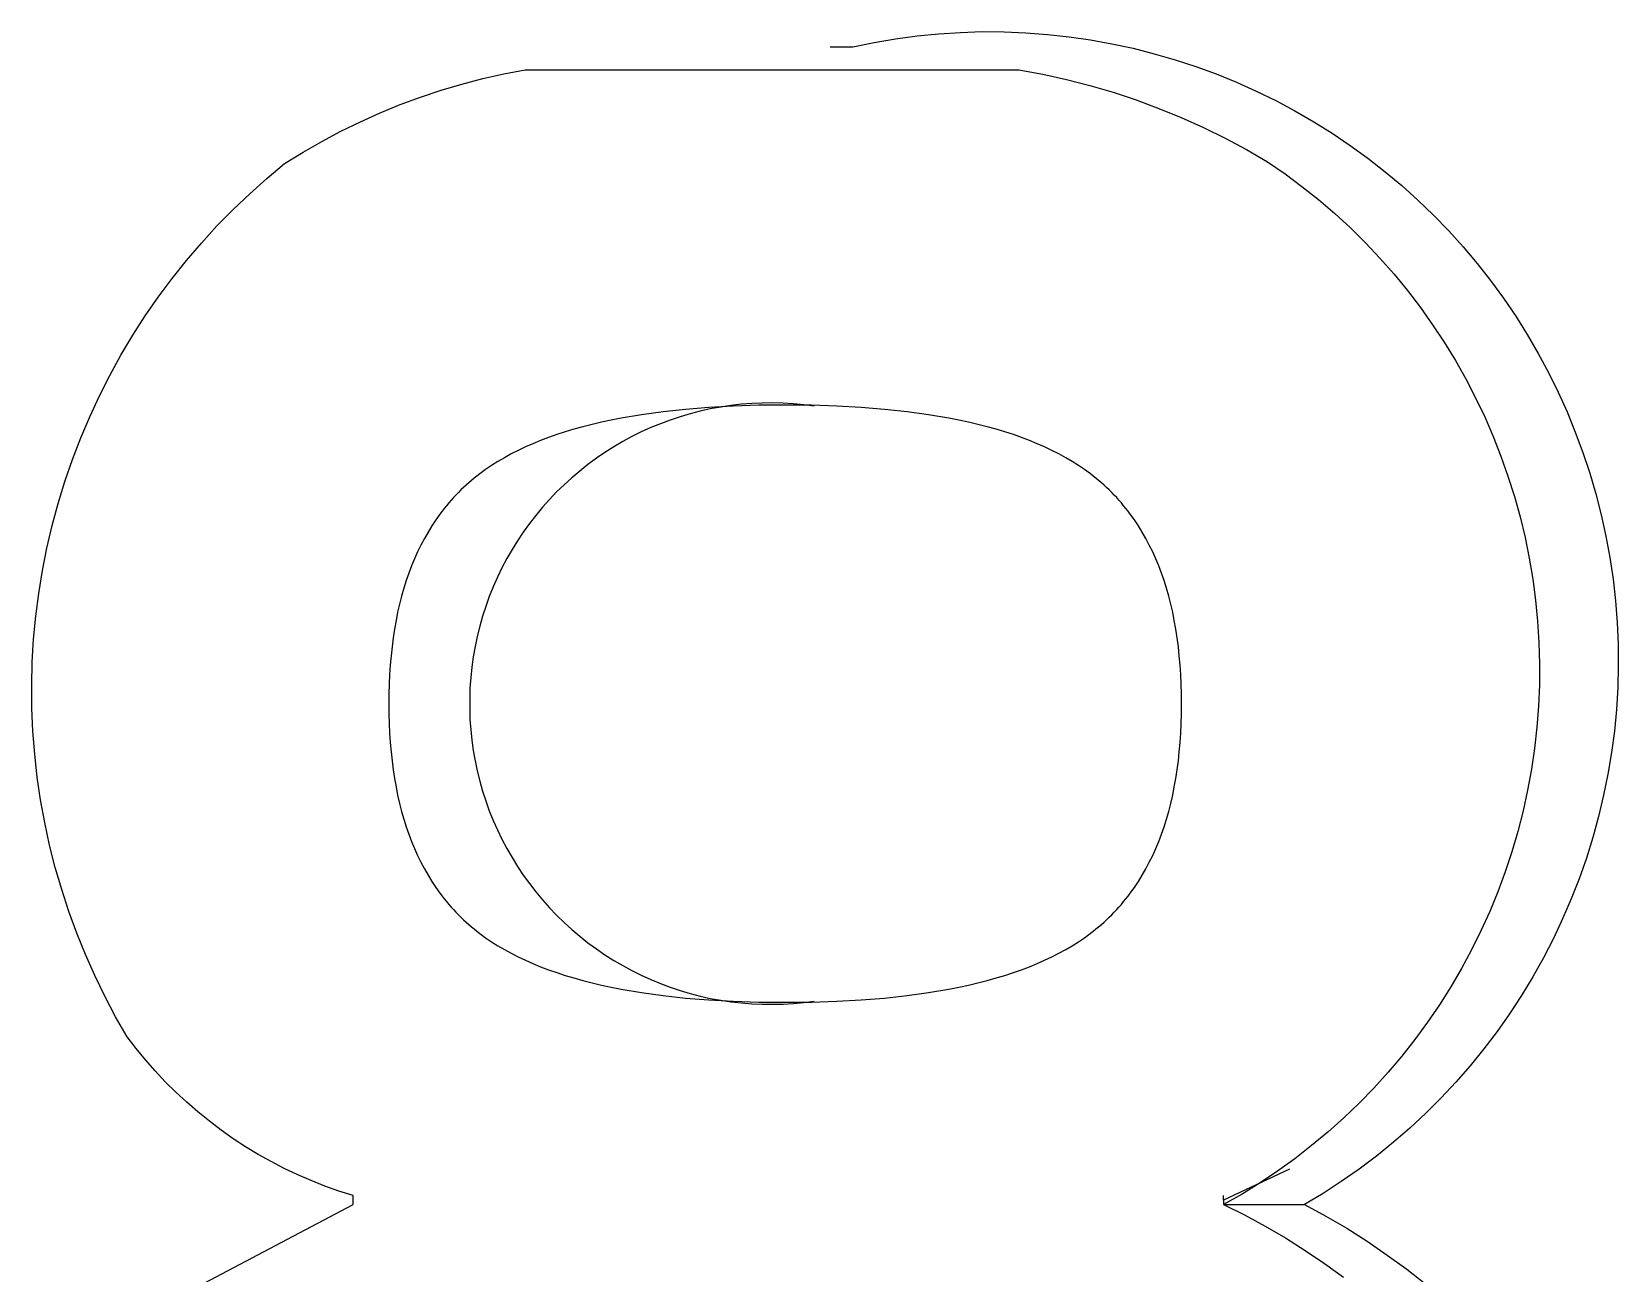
# Model space of a CAD drawing. Header units: millimetres. Extents: x -1893 to 2799, y -925 to 2353.
# Drawn here: x -1082.37 to -1081.189, y 1917.976 to 1918.9 of the extents above; entities that cross this region are included whole.
import ezdxf

# ---------------------------------------------------------------- set-up
doc = ezdxf.new("R2010")
doc.units = ezdxf.units.MM
doc.header["$MEASUREMENT"] = 0
doc.layers.add('Utwórz2D linie widoczne', color=7, linetype='Continuous', true_color=0x000000)

msp = doc.modelspace()

# ---------------------------------------------------------------- linework, layer by layer
at = {"layer": 'Utwórz2D linie widoczne'}
for p, q in [((-1081.711, 1918.8974), (-1081.6949, 1918.899)), ((-1081.6949, 1918.899), (-1081.6788, 1918.9)), ((-1081.6788, 1918.9), (-1081.6626, 1918.9005)), ((-1081.6626, 1918.9005), (-1081.6464, 1918.9004)), ((-1081.6464, 1918.9004), (-1081.6303, 1918.8997)), ((-1081.6303, 1918.8997), (-1081.6141, 1918.8985)), ((-1081.6141, 1918.8985), (-1081.598, 1918.8967)), ((-1081.7758, 1918.8893), (-1081.7589, 1918.8893)), ((-1081.7589, 1918.8893), (-1081.743, 1918.8925)), ((-1081.743, 1918.8925), (-1081.7271, 1918.8952)), ((-1081.7271, 1918.8952), (-1081.711, 1918.8974)), ((-1081.598, 1918.8967), (-1081.582, 1918.8944)), ((-1081.582, 1918.8944), (-1081.5661, 1918.8915)), ((-1081.5661, 1918.8915), (-1081.5503, 1918.8881)), ((-1081.5503, 1918.8881), (-1081.5346, 1918.8841)), ((-1081.5346, 1918.8841), (-1081.519, 1918.8796)), ((-1081.519, 1918.8796), (-1081.5037, 1918.8746)), ((-1081.5037, 1918.8746), (-1081.4885, 1918.869)), ((-1082.05, 1918.8615), (-1082.0344, 1918.8656)), ((-1082.0344, 1918.8656), (-1082.0187, 1918.8692)), ((-1082.0187, 1918.8692), (-1082.0029, 1918.8722)), ((-1082.0029, 1918.8722), (-1081.6353, 1918.8722)), ((-1081.6353, 1918.8722), (-1081.6176, 1918.8689)), ((-1081.6176, 1918.8689), (-1081.6, 1918.865)), ((-1081.6, 1918.865), (-1081.5825, 1918.8605)), ((-1081.4885, 1918.869), (-1081.4735, 1918.8629)), ((-1081.4735, 1918.8629), (-1081.4587, 1918.8563)), ((-1082.0958, 1918.8462), (-1082.0807, 1918.8518)), ((-1082.0807, 1918.8518), (-1082.0654, 1918.8569)), ((-1082.0654, 1918.8569), (-1082.05, 1918.8615)), ((-1081.5825, 1918.8605), (-1081.5652, 1918.8554)), ((-1081.5652, 1918.8554), (-1081.5481, 1918.8497)), ((-1081.4587, 1918.8563), (-1081.4442, 1918.8492)), ((-1082.1254, 1918.8335), (-1082.1107, 1918.8401)), ((-1082.1107, 1918.8401), (-1082.0958, 1918.8462)), ((-1081.5481, 1918.8497), (-1081.5312, 1918.8434)), ((-1081.5312, 1918.8434), (-1081.5145, 1918.8366)), ((-1081.4442, 1918.8492), (-1081.4299, 1918.8416)), ((-1081.4299, 1918.8416), (-1081.4159, 1918.8334)), ((-1082.1399, 1918.8264), (-1082.1254, 1918.8335)), ((-1081.5145, 1918.8366), (-1081.498, 1918.8292)), ((-1081.498, 1918.8292), (-1081.4818, 1918.8212)), ((-1081.4159, 1918.8334), (-1081.4022, 1918.8249)), ((-1082.1681, 1918.8108), (-1082.1541, 1918.8188)), ((-1082.1541, 1918.8188), (-1082.1399, 1918.8264)), ((-1081.4818, 1918.8212), (-1081.4659, 1918.8128)), ((-1081.4022, 1918.8249), (-1081.3888, 1918.8158)), ((-1081.3888, 1918.8158), (-1081.3757, 1918.8063)), ((-1082.1818, 1918.8023), (-1082.1681, 1918.8108)), ((-1081.4659, 1918.8128), (-1081.4503, 1918.8037)), ((-1081.4503, 1918.8037), (-1081.4373, 1918.7948)), ((-1081.3757, 1918.8063), (-1081.3629, 1918.7963)), ((-1082.2078, 1918.7799), (-1082.195, 1918.7913)), ((-1082.195, 1918.7913), (-1082.1818, 1918.8023)), ((-1081.4373, 1918.7948), (-1081.4247, 1918.7853)), ((-1081.3629, 1918.7963), (-1081.3505, 1918.7859)), ((-1082.2202, 1918.7681), (-1082.2078, 1918.7799)), ((-1081.4247, 1918.7853), (-1081.4123, 1918.7755)), ((-1081.3505, 1918.7859), (-1081.3385, 1918.7751)), ((-1082.2322, 1918.7559), (-1082.2202, 1918.7681)), ((-1081.4123, 1918.7755), (-1081.4003, 1918.7652)), ((-1081.3385, 1918.7751), (-1081.3268, 1918.7639)), ((-1082.2438, 1918.7432), (-1082.2322, 1918.7559)), ((-1081.4003, 1918.7652), (-1081.3887, 1918.7545)), ((-1081.3268, 1918.7639), (-1081.3155, 1918.7523)), ((-1081.3887, 1918.7545), (-1081.3775, 1918.7434)), ((-1081.3155, 1918.7523), (-1081.3047, 1918.7403)), ((-1082.2549, 1918.7302), (-1082.2438, 1918.7432)), ((-1081.3775, 1918.7434), (-1081.3667, 1918.7319)), ((-1081.3047, 1918.7403), (-1081.2943, 1918.7279)), ((-1082.2656, 1918.7168), (-1082.2549, 1918.7302)), ((-1081.3667, 1918.7319), (-1081.3562, 1918.7201)), ((-1081.2943, 1918.7279), (-1081.2843, 1918.7152)), ((-1082.2759, 1918.703), (-1082.2656, 1918.7168)), ((-1081.3562, 1918.7201), (-1081.3462, 1918.7079)), ((-1081.2843, 1918.7152), (-1081.2747, 1918.7021)), ((-1082.2856, 1918.6889), (-1082.2759, 1918.703)), ((-1081.3462, 1918.7079), (-1081.3366, 1918.6953)), ((-1081.2747, 1918.7021), (-1081.2656, 1918.6887)), ((-1082.2949, 1918.6745), (-1082.2856, 1918.6889)), ((-1081.3366, 1918.6953), (-1081.3275, 1918.6824)), ((-1081.2656, 1918.6887), (-1081.257, 1918.675)), ((-1082.3037, 1918.6597), (-1082.2949, 1918.6745)), ((-1081.3275, 1918.6824), (-1081.3188, 1918.6693)), ((-1081.257, 1918.675), (-1081.2489, 1918.661)), ((-1081.3188, 1918.6693), (-1081.3105, 1918.6558)), ((-1082.3119, 1918.6447), (-1082.3037, 1918.6597)), ((-1081.3105, 1918.6558), (-1081.3028, 1918.642)), ((-1081.2489, 1918.661), (-1081.2412, 1918.6468)), ((-1082.3197, 1918.6294), (-1082.3119, 1918.6447)), ((-1081.3028, 1918.642), (-1081.2955, 1918.628)), ((-1081.2412, 1918.6468), (-1081.234, 1918.6323)), ((-1082.3269, 1918.6139), (-1082.3197, 1918.6294)), ((-1081.2955, 1918.628), (-1081.2887, 1918.6138)), ((-1081.234, 1918.6323), (-1081.2274, 1918.6175)), ((-1081.9162, 1918.6154), (-1081.9314, 1918.6128)), ((-1081.9002, 1918.6176), (-1081.9162, 1918.6154)), ((-1081.8834, 1918.6194), (-1081.9002, 1918.6176)), ((-1081.8801, 1918.6161), (-1081.8875, 1918.6139)), ((-1081.866, 1918.6208), (-1081.8834, 1918.6194)), ((-1081.8725, 1918.618), (-1081.8801, 1918.6161)), ((-1081.865, 1918.6197), (-1081.8725, 1918.618)), ((-1081.8479, 1918.6218), (-1081.866, 1918.6208)), ((-1081.8573, 1918.6211), (-1081.865, 1918.6197)), ((-1081.8497, 1918.6223), (-1081.8573, 1918.6211)), ((-1081.8419, 1918.6232), (-1081.8497, 1918.6223)), ((-1081.829, 1918.6224), (-1081.8479, 1918.6218)), ((-1081.8342, 1918.6238), (-1081.8419, 1918.6232)), ((-1081.8264, 1918.6241), (-1081.8342, 1918.6238)), ((-1081.8094, 1918.6226), (-1081.829, 1918.6224)), ((-1081.8187, 1918.6242), (-1081.8264, 1918.6241)), ((-1081.8109, 1918.624), (-1081.8187, 1918.6242)), ((-1081.8032, 1918.6236), (-1081.8109, 1918.624)), ((-1081.7898, 1918.6224), (-1081.8094, 1918.6226)), ((-1081.7954, 1918.6228), (-1081.8032, 1918.6236)), ((-1081.7877, 1918.6218), (-1081.7954, 1918.6228)), ((-1081.7709, 1918.6218), (-1081.7898, 1918.6224)), ((-1081.7528, 1918.6208), (-1081.7709, 1918.6218)), ((-1081.7354, 1918.6194), (-1081.7528, 1918.6208)), ((-1081.7186, 1918.6176), (-1081.7354, 1918.6194)), ((-1081.7026, 1918.6154), (-1081.7186, 1918.6176)), ((-1081.6874, 1918.6128), (-1081.7026, 1918.6154)), ((-1081.2274, 1918.6175), (-1081.2213, 1918.6025)), ((-1082.3336, 1918.5981), (-1082.3269, 1918.6139)), ((-1081.973, 1918.6026), (-1081.9793, 1918.6006)), ((-1081.9665, 1918.6046), (-1081.973, 1918.6026)), ((-1081.9598, 1918.6064), (-1081.9665, 1918.6046)), ((-1081.953, 1918.6082), (-1081.9598, 1918.6064)), ((-1081.946, 1918.6098), (-1081.953, 1918.6082)), ((-1081.9388, 1918.6114), (-1081.946, 1918.6098)), ((-1081.9314, 1918.6128), (-1081.9388, 1918.6114)), ((-1081.9164, 1918.6026), (-1081.9233, 1918.5991)), ((-1081.9093, 1918.6058), (-1081.9164, 1918.6026)), ((-1081.9021, 1918.6087), (-1081.9093, 1918.6058)), ((-1081.8949, 1918.6114), (-1081.9021, 1918.6087)), ((-1081.8875, 1918.6139), (-1081.8949, 1918.6114)), ((-1081.68, 1918.6114), (-1081.6874, 1918.6128)), ((-1081.6728, 1918.6098), (-1081.68, 1918.6114)), ((-1081.6658, 1918.6082), (-1081.6728, 1918.6098)), ((-1081.659, 1918.6064), (-1081.6658, 1918.6082)), ((-1081.6523, 1918.6046), (-1081.659, 1918.6064)), ((-1081.6458, 1918.6026), (-1081.6523, 1918.6046)), ((-1081.6395, 1918.6006), (-1081.6458, 1918.6026)), ((-1081.2887, 1918.6138), (-1081.2824, 1918.5993)), ((-1081.2213, 1918.6025), (-1081.2156, 1918.5873)), ((-1082.3397, 1918.5821), (-1082.3336, 1918.5981)), ((-1082.0026, 1918.5914), (-1082.008, 1918.5888)), ((-1081.9971, 1918.5938), (-1082.0026, 1918.5914)), ((-1081.9913, 1918.5962), (-1081.9971, 1918.5938)), ((-1081.9854, 1918.5984), (-1081.9913, 1918.5962)), ((-1081.9793, 1918.6006), (-1081.9854, 1918.5984)), ((-1081.9369, 1918.5915), (-1081.9434, 1918.5873)), ((-1081.9302, 1918.5954), (-1081.9369, 1918.5915)), ((-1081.9233, 1918.5991), (-1081.9302, 1918.5954)), ((-1081.6334, 1918.5984), (-1081.6395, 1918.6006)), ((-1081.6275, 1918.5962), (-1081.6334, 1918.5984)), ((-1081.6217, 1918.5938), (-1081.6275, 1918.5962)), ((-1081.6162, 1918.5914), (-1081.6217, 1918.5938)), ((-1081.6108, 1918.5888), (-1081.6162, 1918.5914)), ((-1081.2824, 1918.5993), (-1081.2766, 1918.5846)), ((-1082.3453, 1918.5658), (-1082.3397, 1918.5821)), ((-1082.0231, 1918.5806), (-1082.0278, 1918.5776)), ((-1082.0183, 1918.5834), (-1082.0231, 1918.5806)), ((-1082.0132, 1918.5862), (-1082.0183, 1918.5834)), ((-1082.008, 1918.5888), (-1082.0132, 1918.5862)), ((-1081.9498, 1918.583), (-1081.9561, 1918.5784)), ((-1081.9434, 1918.5873), (-1081.9498, 1918.583)), ((-1081.6056, 1918.5862), (-1081.6108, 1918.5888)), ((-1081.6005, 1918.5834), (-1081.6056, 1918.5862)), ((-1081.5957, 1918.5806), (-1081.6005, 1918.5834)), ((-1081.591, 1918.5776), (-1081.5957, 1918.5806)), ((-1081.2766, 1918.5846), (-1081.2714, 1918.5697)), ((-1081.2156, 1918.5873), (-1081.2105, 1918.572)), ((-1082.0408, 1918.5682), (-1082.0428, 1918.5665)), ((-1082.0387, 1918.5698), (-1082.0408, 1918.5682)), ((-1082.0366, 1918.5714), (-1082.0387, 1918.5698)), ((-1082.0323, 1918.5746), (-1082.0366, 1918.5714)), ((-1082.0278, 1918.5776), (-1082.0323, 1918.5746)), ((-1081.9681, 1918.5685), (-1081.9738, 1918.5633)), ((-1081.9622, 1918.5735), (-1081.9681, 1918.5685)), ((-1081.9561, 1918.5784), (-1081.9622, 1918.5735)), ((-1081.5865, 1918.5746), (-1081.591, 1918.5776)), ((-1081.5822, 1918.5714), (-1081.5865, 1918.5746)), ((-1081.5801, 1918.5698), (-1081.5822, 1918.5714)), ((-1081.578, 1918.5682), (-1081.5801, 1918.5698)), ((-1081.576, 1918.5665), (-1081.578, 1918.5682)), ((-1081.2714, 1918.5697), (-1081.2666, 1918.5546)), ((-1081.2105, 1918.572), (-1081.206, 1918.5565)), ((-1082.3503, 1918.5494), (-1082.3453, 1918.5658)), ((-1082.0543, 1918.5556), (-1082.0561, 1918.5537)), ((-1082.0525, 1918.5575), (-1082.0543, 1918.5556)), ((-1082.0506, 1918.5594), (-1082.0525, 1918.5575)), ((-1082.0487, 1918.5612), (-1082.0506, 1918.5594)), ((-1082.0468, 1918.563), (-1082.0487, 1918.5612)), ((-1082.0448, 1918.5648), (-1082.0468, 1918.563)), ((-1082.0428, 1918.5665), (-1082.0448, 1918.5648)), ((-1081.9794, 1918.5579), (-1081.9848, 1918.5523)), ((-1081.9738, 1918.5633), (-1081.9794, 1918.5579)), ((-1081.574, 1918.5648), (-1081.576, 1918.5665)), ((-1081.572, 1918.563), (-1081.574, 1918.5648)), ((-1081.5701, 1918.5612), (-1081.572, 1918.563)), ((-1081.5682, 1918.5594), (-1081.5701, 1918.5612)), ((-1081.5663, 1918.5575), (-1081.5682, 1918.5594)), ((-1081.5645, 1918.5556), (-1081.5663, 1918.5575)), ((-1081.5626, 1918.5537), (-1081.5645, 1918.5556)), ((-1081.206, 1918.5565), (-1081.202, 1918.5408)), ((-1082.3548, 1918.5329), (-1082.3503, 1918.5494)), ((-1082.0646, 1918.5436), (-1082.0662, 1918.5415)), ((-1082.063, 1918.5457), (-1082.0646, 1918.5436)), ((-1082.0613, 1918.5477), (-1082.063, 1918.5457)), ((-1082.0596, 1918.5498), (-1082.0613, 1918.5477)), ((-1082.0579, 1918.5518), (-1082.0596, 1918.5498)), ((-1082.0561, 1918.5537), (-1082.0579, 1918.5518)), ((-1081.9899, 1918.5465), (-1081.9949, 1918.5405)), ((-1081.9848, 1918.5523), (-1081.9899, 1918.5465)), ((-1081.5609, 1918.5518), (-1081.5626, 1918.5537)), ((-1081.5591, 1918.5498), (-1081.5609, 1918.5518)), ((-1081.5574, 1918.5477), (-1081.5591, 1918.5498)), ((-1081.5558, 1918.5457), (-1081.5574, 1918.5477)), ((-1081.5541, 1918.5436), (-1081.5558, 1918.5457)), ((-1081.5525, 1918.5415), (-1081.5541, 1918.5436)), ((-1081.2666, 1918.5546), (-1081.2624, 1918.5394)), ((-1082.3587, 1918.5162), (-1082.3548, 1918.5329)), ((-1082.0723, 1918.5326), (-1082.0751, 1918.528)), ((-1082.0693, 1918.5371), (-1082.0723, 1918.5326)), ((-1082.0662, 1918.5415), (-1082.0693, 1918.5371)), ((-1081.9996, 1918.5344), (-1082.0042, 1918.5281)), ((-1081.9949, 1918.5405), (-1081.9996, 1918.5344)), ((-1081.5494, 1918.5371), (-1081.5525, 1918.5415)), ((-1081.5464, 1918.5326), (-1081.5494, 1918.5371)), ((-1081.5436, 1918.528), (-1081.5464, 1918.5326)), ((-1081.2624, 1918.5394), (-1081.2587, 1918.5241)), ((-1081.202, 1918.5408), (-1081.1985, 1918.525)), ((-1082.0778, 1918.5233), (-1082.0804, 1918.5184)), ((-1082.0751, 1918.528), (-1082.0778, 1918.5233)), ((-1082.0085, 1918.5216), (-1082.0126, 1918.515)), ((-1082.0042, 1918.5281), (-1082.0085, 1918.5216)), ((-1081.5408, 1918.5233), (-1081.5436, 1918.528)), ((-1081.5383, 1918.5184), (-1081.5408, 1918.5233)), ((-1081.2587, 1918.5241), (-1081.2556, 1918.5086)), ((-1081.1985, 1918.525), (-1081.1956, 1918.5091)), ((-1082.362, 1918.4994), (-1082.3587, 1918.5162)), ((-1082.0852, 1918.5082), (-1082.0874, 1918.5029)), ((-1082.0829, 1918.5134), (-1082.0852, 1918.5082)), ((-1082.0804, 1918.5184), (-1082.0829, 1918.5134)), ((-1082.0164, 1918.5083), (-1082.0201, 1918.5014)), ((-1082.0126, 1918.515), (-1082.0164, 1918.5083)), ((-1081.5358, 1918.5134), (-1081.5383, 1918.5184)), ((-1081.5335, 1918.5082), (-1081.5358, 1918.5134)), ((-1081.5313, 1918.5029), (-1081.5335, 1918.5082)), ((-1081.2556, 1918.5086), (-1081.2529, 1918.493)), ((-1081.1956, 1918.5091), (-1081.1932, 1918.493)), ((-1082.3648, 1918.4824), (-1082.362, 1918.4994)), ((-1082.0894, 1918.4975), (-1082.0913, 1918.492)), ((-1082.0874, 1918.5029), (-1082.0894, 1918.4975)), ((-1082.0201, 1918.5014), (-1082.0235, 1918.4944)), ((-1081.5292, 1918.4975), (-1081.5313, 1918.5029)), ((-1081.5273, 1918.492), (-1081.5292, 1918.4975)), ((-1082.0931, 1918.4863), (-1082.0948, 1918.4804)), ((-1082.0913, 1918.492), (-1082.0931, 1918.4863)), ((-1082.0266, 1918.4873), (-1082.0295, 1918.4801)), ((-1082.0235, 1918.4944), (-1082.0266, 1918.4873)), ((-1081.5255, 1918.4863), (-1081.5273, 1918.492)), ((-1081.5239, 1918.4804), (-1081.5255, 1918.4863)), ((-1081.2529, 1918.493), (-1081.2509, 1918.4774)), ((-1081.1932, 1918.493), (-1081.1914, 1918.477)), ((-1082.367, 1918.4654), (-1082.3648, 1918.4824)), ((-1082.0963, 1918.4745), (-1082.0977, 1918.4684)), ((-1082.0948, 1918.4804), (-1082.0963, 1918.4745)), ((-1082.0321, 1918.4728), (-1082.0345, 1918.4654)), ((-1082.0295, 1918.4801), (-1082.0321, 1918.4728)), ((-1081.5223, 1918.4745), (-1081.5239, 1918.4804)), ((-1081.5209, 1918.4684), (-1081.5223, 1918.4745)), ((-1081.2509, 1918.4774), (-1081.2493, 1918.4617)), ((-1081.1914, 1918.477), (-1081.1901, 1918.4608)), ((-1082.3686, 1918.4484), (-1082.367, 1918.4654)), ((-1082.0989, 1918.4622), (-1082.1, 1918.4558)), ((-1082.0977, 1918.4684), (-1082.0989, 1918.4622)), ((-1082.0345, 1918.4654), (-1082.0366, 1918.458)), ((-1081.5197, 1918.4622), (-1081.5209, 1918.4684)), ((-1081.5186, 1918.4558), (-1081.5197, 1918.4622)), ((-1081.2493, 1918.4617), (-1081.2484, 1918.4459)), ((-1081.1901, 1918.4608), (-1081.1894, 1918.4447)), ((-1082.101, 1918.4493), (-1082.1019, 1918.4427)), ((-1082.1, 1918.4558), (-1082.101, 1918.4493)), ((-1082.0385, 1918.4504), (-1082.0401, 1918.4428)), ((-1082.0366, 1918.458), (-1082.0385, 1918.4504)), ((-1081.5176, 1918.4493), (-1081.5186, 1918.4558)), ((-1081.5167, 1918.4427), (-1081.5176, 1918.4493)), ((-1082.3696, 1918.4312), (-1082.3686, 1918.4484)), ((-1082.1019, 1918.4427), (-1082.1026, 1918.436)), ((-1082.0401, 1918.4428), (-1082.0414, 1918.4352)), ((-1081.516, 1918.436), (-1081.5167, 1918.4427)), ((-1081.2484, 1918.4459), (-1081.2479, 1918.4301)), ((-1081.1894, 1918.4447), (-1081.1893, 1918.4285)), ((-1082.37, 1918.4141), (-1082.3696, 1918.4312)), ((-1082.1032, 1918.4291), (-1082.1037, 1918.4221)), ((-1082.1026, 1918.436), (-1082.1032, 1918.4291)), ((-1082.0425, 1918.4275), (-1082.0433, 1918.4198)), ((-1082.0414, 1918.4352), (-1082.0425, 1918.4275)), ((-1081.5154, 1918.4291), (-1081.516, 1918.436)), ((-1081.5149, 1918.4221), (-1081.5154, 1918.4291)), ((-1081.2479, 1918.4301), (-1081.248, 1918.4143)), ((-1081.1893, 1918.4285), (-1081.1897, 1918.4123)), ((-1082.3699, 1918.3969), (-1082.37, 1918.4141)), ((-1082.104, 1918.4149), (-1082.1042, 1918.4076)), ((-1082.1037, 1918.4221), (-1082.104, 1918.4149)), ((-1082.0433, 1918.4198), (-1082.0439, 1918.412)), ((-1081.5146, 1918.4149), (-1081.5149, 1918.4221)), ((-1081.5144, 1918.4076), (-1081.5146, 1918.4149)), ((-1081.248, 1918.4143), (-1081.2487, 1918.3985)), ((-1082.1042, 1918.4076), (-1082.1043, 1918.4002)), ((-1082.0439, 1918.412), (-1082.0441, 1918.4043)), ((-1082.0441, 1918.4043), (-1082.0441, 1918.3965)), ((-1081.5143, 1918.4002), (-1081.5144, 1918.4076)), ((-1081.1897, 1918.4123), (-1081.1907, 1918.3961)), ((-1082.3691, 1918.3798), (-1082.3699, 1918.3969)), ((-1082.1043, 1918.4002), (-1082.1042, 1918.3928)), ((-1082.1042, 1918.3928), (-1082.104, 1918.3856)), ((-1082.0441, 1918.3965), (-1082.0439, 1918.3887)), ((-1081.5146, 1918.3856), (-1081.5144, 1918.3928)), ((-1081.5144, 1918.3928), (-1081.5143, 1918.4002)), ((-1081.2487, 1918.3985), (-1081.2499, 1918.3828)), ((-1081.1907, 1918.3961), (-1081.1922, 1918.38)), ((-1082.3678, 1918.3627), (-1082.3691, 1918.3798)), ((-1082.104, 1918.3856), (-1082.1037, 1918.3784)), ((-1082.1037, 1918.3784), (-1082.1032, 1918.3714)), ((-1082.0439, 1918.3887), (-1082.0433, 1918.381)), ((-1082.0433, 1918.381), (-1082.0425, 1918.3733)), ((-1081.5154, 1918.3714), (-1081.5149, 1918.3784)), ((-1081.5149, 1918.3784), (-1081.5146, 1918.3856)), ((-1081.2499, 1918.3828), (-1081.2517, 1918.3671)), ((-1081.1922, 1918.38), (-1081.1943, 1918.364)), ((-1082.1032, 1918.3714), (-1082.1026, 1918.3646)), ((-1082.0425, 1918.3733), (-1082.0414, 1918.3656)), ((-1081.516, 1918.3646), (-1081.5154, 1918.3714)), ((-1081.2517, 1918.3671), (-1081.254, 1918.3515)), ((-1082.3659, 1918.3457), (-1082.3678, 1918.3627)), ((-1082.1026, 1918.3646), (-1082.1019, 1918.3578)), ((-1082.1019, 1918.3578), (-1082.101, 1918.3512)), ((-1082.0414, 1918.3656), (-1082.0401, 1918.3579)), ((-1082.0401, 1918.3579), (-1082.0385, 1918.3503)), ((-1081.5176, 1918.3512), (-1081.5167, 1918.3578)), ((-1081.5167, 1918.3578), (-1081.516, 1918.3646)), ((-1081.1943, 1918.364), (-1081.197, 1918.348)), ((-1082.3634, 1918.3287), (-1082.3659, 1918.3457)), ((-1082.101, 1918.3512), (-1082.1, 1918.3447)), ((-1082.1, 1918.3447), (-1082.0989, 1918.3384)), ((-1082.0385, 1918.3503), (-1082.0366, 1918.3428)), ((-1082.0366, 1918.3428), (-1082.0345, 1918.3353)), ((-1081.5197, 1918.3384), (-1081.5186, 1918.3447)), ((-1081.5186, 1918.3447), (-1081.5176, 1918.3512)), ((-1081.254, 1918.3515), (-1081.2568, 1918.336)), ((-1081.197, 1918.348), (-1081.2002, 1918.3322)), ((-1082.0989, 1918.3384), (-1082.0977, 1918.3322)), ((-1082.0977, 1918.3322), (-1082.0963, 1918.3261)), ((-1082.0345, 1918.3353), (-1082.0321, 1918.328)), ((-1081.5223, 1918.3261), (-1081.5209, 1918.3322)), ((-1081.5209, 1918.3322), (-1081.5197, 1918.3384)), ((-1081.2568, 1918.336), (-1081.2602, 1918.3205)), ((-1081.2002, 1918.3322), (-1081.2039, 1918.3164)), ((-1082.3603, 1918.3118), (-1082.3634, 1918.3287)), ((-1082.0963, 1918.3261), (-1082.0948, 1918.3202)), ((-1082.0948, 1918.3202), (-1082.0931, 1918.3144)), ((-1082.0321, 1918.328), (-1082.0295, 1918.3207)), ((-1082.0295, 1918.3207), (-1082.0266, 1918.3135)), ((-1081.5255, 1918.3144), (-1081.5239, 1918.3202)), ((-1081.5239, 1918.3202), (-1081.5223, 1918.3261)), ((-1081.2602, 1918.3205), (-1081.2641, 1918.3052)), ((-1082.3567, 1918.2951), (-1082.3603, 1918.3118)), ((-1082.0931, 1918.3144), (-1082.0913, 1918.3087)), ((-1082.0913, 1918.3087), (-1082.0894, 1918.3032)), ((-1082.0266, 1918.3135), (-1082.0235, 1918.3064)), ((-1081.5292, 1918.3032), (-1081.5273, 1918.3087)), ((-1081.5273, 1918.3087), (-1081.5255, 1918.3144)), ((-1081.2039, 1918.3164), (-1081.2082, 1918.3008)), ((-1082.0894, 1918.3032), (-1082.0874, 1918.2978)), ((-1082.0874, 1918.2978), (-1082.0852, 1918.2925)), ((-1082.0235, 1918.3064), (-1082.0201, 1918.2994)), ((-1082.0201, 1918.2994), (-1082.0164, 1918.2925)), ((-1081.5335, 1918.2925), (-1081.5313, 1918.2978)), ((-1081.5313, 1918.2978), (-1081.5292, 1918.3032)), ((-1081.2641, 1918.3052), (-1081.2686, 1918.2901)), ((-1081.2082, 1918.3008), (-1081.213, 1918.2854)), ((-1082.3525, 1918.2784), (-1082.3567, 1918.2951)), ((-1082.0852, 1918.2925), (-1082.0829, 1918.2874)), ((-1082.0829, 1918.2874), (-1082.0804, 1918.2823)), ((-1082.0164, 1918.2925), (-1082.0126, 1918.2858)), ((-1082.0126, 1918.2858), (-1082.0085, 1918.2792)), ((-1081.5383, 1918.2823), (-1081.5358, 1918.2874)), ((-1081.5358, 1918.2874), (-1081.5335, 1918.2925)), ((-1081.2686, 1918.2901), (-1081.2735, 1918.2751)), ((-1081.213, 1918.2854), (-1081.2184, 1918.2701)), ((-1082.3477, 1918.262), (-1082.3525, 1918.2784)), ((-1082.0804, 1918.2823), (-1082.0778, 1918.2775)), ((-1082.0778, 1918.2775), (-1082.0751, 1918.2727)), ((-1082.0751, 1918.2727), (-1082.0723, 1918.2681)), ((-1082.0085, 1918.2792), (-1082.0042, 1918.2727)), ((-1082.0042, 1918.2727), (-1081.9996, 1918.2664)), ((-1081.5464, 1918.2681), (-1081.5436, 1918.2727)), ((-1081.5436, 1918.2727), (-1081.5408, 1918.2775)), ((-1081.5408, 1918.2775), (-1081.5383, 1918.2823)), ((-1081.2735, 1918.2751), (-1081.279, 1918.2603)), ((-1082.3424, 1918.2457), (-1082.3477, 1918.262)), ((-1082.0723, 1918.2681), (-1082.0693, 1918.2636)), ((-1082.0693, 1918.2636), (-1082.0662, 1918.2593)), ((-1081.9996, 1918.2664), (-1081.9949, 1918.2603)), ((-1081.9949, 1918.2603), (-1081.9899, 1918.2543)), ((-1081.5525, 1918.2593), (-1081.5494, 1918.2636)), ((-1081.5494, 1918.2636), (-1081.5464, 1918.2681)), ((-1081.279, 1918.2603), (-1081.285, 1918.2457)), ((-1081.2184, 1918.2701), (-1081.2243, 1918.255)), ((-1082.0662, 1918.2593), (-1082.0646, 1918.2572)), ((-1082.0646, 1918.2572), (-1082.063, 1918.2551)), ((-1082.063, 1918.2551), (-1082.0613, 1918.253)), ((-1082.0613, 1918.253), (-1082.0596, 1918.251)), ((-1082.0596, 1918.251), (-1082.0579, 1918.249)), ((-1082.0579, 1918.249), (-1082.0561, 1918.2471)), ((-1081.9899, 1918.2543), (-1081.9848, 1918.2485)), ((-1081.9848, 1918.2485), (-1081.9794, 1918.2429)), ((-1081.5626, 1918.2471), (-1081.5609, 1918.249)), ((-1081.5609, 1918.249), (-1081.5591, 1918.251)), ((-1081.5591, 1918.251), (-1081.5574, 1918.253)), ((-1081.5574, 1918.253), (-1081.5558, 1918.2551)), ((-1081.5558, 1918.2551), (-1081.5541, 1918.2572)), ((-1081.5541, 1918.2572), (-1081.5525, 1918.2593)), ((-1081.2243, 1918.255), (-1081.2307, 1918.2401)), ((-1082.3365, 1918.2296), (-1082.3424, 1918.2457)), ((-1082.0561, 1918.2471), (-1082.0543, 1918.2452)), ((-1082.0543, 1918.2452), (-1082.0525, 1918.2433)), ((-1082.0525, 1918.2433), (-1082.0506, 1918.2414)), ((-1082.0506, 1918.2414), (-1082.0487, 1918.2396)), ((-1082.0487, 1918.2396), (-1082.0468, 1918.2378)), ((-1082.0468, 1918.2378), (-1082.0448, 1918.2361)), ((-1081.9794, 1918.2429), (-1081.9738, 1918.2375)), ((-1081.9738, 1918.2375), (-1081.9681, 1918.2323)), ((-1081.574, 1918.2361), (-1081.572, 1918.2378)), ((-1081.572, 1918.2378), (-1081.5701, 1918.2396)), ((-1081.5701, 1918.2396), (-1081.5682, 1918.2414)), ((-1081.5682, 1918.2414), (-1081.5663, 1918.2433)), ((-1081.5663, 1918.2433), (-1081.5645, 1918.2452)), ((-1081.5645, 1918.2452), (-1081.5626, 1918.2471)), ((-1081.285, 1918.2457), (-1081.2915, 1918.2313)), ((-1081.2307, 1918.2401), (-1081.2376, 1918.2255)), ((-1082.3301, 1918.2137), (-1082.3365, 1918.2296)), ((-1082.0448, 1918.2361), (-1082.0428, 1918.2343)), ((-1082.0428, 1918.2343), (-1082.0408, 1918.2327)), ((-1082.0408, 1918.2327), (-1082.0387, 1918.231)), ((-1082.0387, 1918.231), (-1082.0366, 1918.2294)), ((-1082.0366, 1918.2294), (-1082.0345, 1918.2278)), ((-1082.0345, 1918.2278), (-1082.0323, 1918.2262)), ((-1082.0323, 1918.2262), (-1082.0278, 1918.2232)), ((-1081.9681, 1918.2323), (-1081.9622, 1918.2272)), ((-1081.9622, 1918.2272), (-1081.9561, 1918.2224)), ((-1081.591, 1918.2232), (-1081.5865, 1918.2262)), ((-1081.5865, 1918.2262), (-1081.5843, 1918.2278)), ((-1081.5843, 1918.2278), (-1081.5801, 1918.231)), ((-1081.5801, 1918.231), (-1081.578, 1918.2327)), ((-1081.578, 1918.2327), (-1081.576, 1918.2343)), ((-1081.576, 1918.2343), (-1081.574, 1918.2361)), ((-1081.2915, 1918.2313), (-1081.2985, 1918.2171)), ((-1081.2376, 1918.2255), (-1081.245, 1918.2111)), ((-1082.3231, 1918.198), (-1082.3301, 1918.2137)), ((-1082.0278, 1918.2232), (-1082.0231, 1918.2202)), ((-1082.0231, 1918.2202), (-1082.0183, 1918.2174)), ((-1082.0183, 1918.2174), (-1082.0132, 1918.2146)), ((-1082.0132, 1918.2146), (-1082.008, 1918.212)), ((-1081.9561, 1918.2224), (-1081.9498, 1918.2178)), ((-1081.9498, 1918.2178), (-1081.9434, 1918.2134)), ((-1081.9434, 1918.2134), (-1081.9369, 1918.2093)), ((-1081.6108, 1918.212), (-1081.6056, 1918.2146)), ((-1081.6056, 1918.2146), (-1081.6005, 1918.2174)), ((-1081.6005, 1918.2174), (-1081.5957, 1918.2202)), ((-1081.5957, 1918.2202), (-1081.591, 1918.2232)), ((-1081.2985, 1918.2171), (-1081.306, 1918.2032)), ((-1082.008, 1918.212), (-1082.0026, 1918.2094)), ((-1082.0026, 1918.2094), (-1081.9971, 1918.207)), ((-1081.9971, 1918.207), (-1081.9913, 1918.2046)), ((-1081.9913, 1918.2046), (-1081.9854, 1918.2023)), ((-1081.9854, 1918.2023), (-1081.9793, 1918.2002)), ((-1081.9369, 1918.2093), (-1081.9302, 1918.2054)), ((-1081.9302, 1918.2054), (-1081.9233, 1918.2017)), ((-1081.9233, 1918.2017), (-1081.9164, 1918.1982)), ((-1081.6395, 1918.2002), (-1081.6334, 1918.2023)), ((-1081.6334, 1918.2023), (-1081.6275, 1918.2046)), ((-1081.6275, 1918.2046), (-1081.6217, 1918.207)), ((-1081.6217, 1918.207), (-1081.6162, 1918.2094)), ((-1081.6162, 1918.2094), (-1081.6108, 1918.212)), ((-1081.306, 1918.2032), (-1081.314, 1918.1896)), ((-1081.245, 1918.2111), (-1081.2529, 1918.197)), ((-1082.3156, 1918.1826), (-1082.3231, 1918.198)), ((-1081.9793, 1918.2002), (-1081.973, 1918.1981)), ((-1081.973, 1918.1981), (-1081.9665, 1918.1962)), ((-1081.9665, 1918.1962), (-1081.9598, 1918.1943)), ((-1081.9598, 1918.1943), (-1081.953, 1918.1926)), ((-1081.953, 1918.1926), (-1081.946, 1918.1909)), ((-1081.946, 1918.1909), (-1081.9388, 1918.1894)), ((-1081.9388, 1918.1894), (-1081.9314, 1918.1879)), ((-1081.9164, 1918.1982), (-1081.9093, 1918.195)), ((-1081.9093, 1918.195), (-1081.9021, 1918.192)), ((-1081.9021, 1918.192), (-1081.8949, 1918.1893)), ((-1081.8949, 1918.1893), (-1081.8875, 1918.1869)), ((-1081.6874, 1918.1879), (-1081.68, 1918.1894)), ((-1081.68, 1918.1894), (-1081.6728, 1918.1909)), ((-1081.6728, 1918.1909), (-1081.6658, 1918.1926)), ((-1081.6658, 1918.1926), (-1081.659, 1918.1943)), ((-1081.659, 1918.1943), (-1081.6523, 1918.1962)), ((-1081.6523, 1918.1962), (-1081.6458, 1918.1981)), ((-1081.6458, 1918.1981), (-1081.6395, 1918.2002)), ((-1081.314, 1918.1896), (-1081.3224, 1918.1762)), ((-1081.2529, 1918.197), (-1081.2613, 1918.1832)), ((-1082.3076, 1918.1674), (-1082.3156, 1918.1826)), ((-1081.9314, 1918.1879), (-1081.9162, 1918.1853)), ((-1081.9162, 1918.1853), (-1081.9002, 1918.1831)), ((-1081.9002, 1918.1831), (-1081.8834, 1918.1813)), ((-1081.8875, 1918.1869), (-1081.8801, 1918.1847)), ((-1081.8834, 1918.1813), (-1081.866, 1918.1799)), ((-1081.8801, 1918.1847), (-1081.8725, 1918.1827)), ((-1081.8725, 1918.1827), (-1081.865, 1918.181)), ((-1081.866, 1918.1799), (-1081.8479, 1918.1789)), ((-1081.865, 1918.181), (-1081.8573, 1918.1796)), ((-1081.8573, 1918.1796), (-1081.8497, 1918.1785)), ((-1081.8497, 1918.1785), (-1081.8419, 1918.1776)), ((-1081.8479, 1918.1789), (-1081.829, 1918.1783)), ((-1081.8419, 1918.1776), (-1081.8342, 1918.177)), ((-1081.829, 1918.1783), (-1081.8094, 1918.1781)), ((-1081.8094, 1918.1781), (-1081.7898, 1918.1783)), ((-1081.8032, 1918.1772), (-1081.7954, 1918.1779)), ((-1081.7954, 1918.1779), (-1081.7877, 1918.1789)), ((-1081.7898, 1918.1783), (-1081.7709, 1918.1789)), ((-1081.7709, 1918.1789), (-1081.7528, 1918.1799)), ((-1081.7528, 1918.1799), (-1081.7354, 1918.1813)), ((-1081.7354, 1918.1813), (-1081.7186, 1918.1831)), ((-1081.7186, 1918.1831), (-1081.7026, 1918.1853)), ((-1081.7026, 1918.1853), (-1081.6874, 1918.1879)), ((-1081.2613, 1918.1832), (-1081.2702, 1918.1696)), ((-1082.299, 1918.1525), (-1082.3076, 1918.1674)), ((-1081.8342, 1918.177), (-1081.8264, 1918.1766)), ((-1081.8264, 1918.1766), (-1081.8187, 1918.1766)), ((-1081.8187, 1918.1766), (-1081.8109, 1918.1767)), ((-1081.8109, 1918.1767), (-1081.8032, 1918.1772)), ((-1081.3224, 1918.1762), (-1081.3313, 1918.1632)), ((-1081.2702, 1918.1696), (-1081.2795, 1918.1564)), ((-1081.3313, 1918.1632), (-1081.3406, 1918.1505)), ((-1081.2795, 1918.1564), (-1081.2893, 1918.1435)), ((-1082.2923, 1918.1438), (-1082.299, 1918.1525)), ((-1082.2854, 1918.1353), (-1082.2923, 1918.1438)), ((-1081.3406, 1918.1505), (-1081.3504, 1918.138)), ((-1081.2893, 1918.1435), (-1081.2995, 1918.1309)), ((-1082.2781, 1918.127), (-1082.2854, 1918.1353)), ((-1081.3504, 1918.138), (-1081.3606, 1918.126)), ((-1081.2995, 1918.1309), (-1081.3101, 1918.1187)), ((-1082.2706, 1918.119), (-1082.2781, 1918.127)), ((-1082.2628, 1918.1112), (-1082.2706, 1918.119)), ((-1081.3606, 1918.126), (-1081.3712, 1918.1143)), ((-1081.3101, 1918.1187), (-1081.3212, 1918.1069)), ((-1082.2547, 1918.1037), (-1082.2628, 1918.1112)), ((-1081.3712, 1918.1143), (-1081.3822, 1918.103)), ((-1081.3212, 1918.1069), (-1081.3326, 1918.0955)), ((-1082.2464, 1918.0965), (-1082.2547, 1918.1037)), ((-1082.2378, 1918.0896), (-1082.2464, 1918.0965)), ((-1081.3822, 1918.103), (-1081.3936, 1918.0921)), ((-1081.3326, 1918.0955), (-1081.3445, 1918.0845)), ((-1082.2291, 1918.083), (-1082.2378, 1918.0896)), ((-1082.2201, 1918.0766), (-1082.2291, 1918.083)), ((-1081.3936, 1918.0921), (-1081.4054, 1918.0815)), ((-1081.3445, 1918.0845), (-1081.3567, 1918.0739)), ((-1082.2109, 1918.0706), (-1082.2201, 1918.0766)), ((-1081.4175, 1918.0714), (-1081.43, 1918.0617)), ((-1081.4054, 1918.0815), (-1081.4175, 1918.0714)), ((-1081.3567, 1918.0739), (-1081.3693, 1918.0637)), ((-1082.2014, 1918.0649), (-1082.2109, 1918.0706)), ((-1082.1918, 1918.0595), (-1082.2014, 1918.0649)), ((-1082.1821, 1918.0545), (-1082.1918, 1918.0595)), ((-1081.43, 1918.0617), (-1081.4428, 1918.0525)), ((-1081.3693, 1918.0637), (-1081.3822, 1918.054)), ((-1082.1721, 1918.0497), (-1082.1821, 1918.0545)), ((-1082.162, 1918.0454), (-1082.1721, 1918.0497)), ((-1081.4341, 1918.0539), (-1081.483, 1918.0309)), ((-1081.4428, 1918.0525), (-1081.4559, 1918.0437)), ((-1081.3822, 1918.054), (-1081.3955, 1918.0447)), ((-1082.1518, 1918.0413), (-1082.162, 1918.0454)), ((-1082.1414, 1918.0376), (-1082.1518, 1918.0413)), ((-1082.1309, 1918.0343), (-1082.1414, 1918.0376)), ((-1081.4559, 1918.0437), (-1081.4693, 1918.0354)), ((-1081.409, 1918.0359), (-1081.4229, 1918.0275)), ((-1081.3955, 1918.0447), (-1081.409, 1918.0359)), ((-1082.2505, 1917.9643), (-1082.1309, 1918.0275)), ((-1082.1309, 1918.0275), (-1082.1309, 1918.0343)), ((-1081.4693, 1918.0354), (-1081.483, 1918.0275)), ((-1081.483, 1918.0309), (-1081.483, 1918.0343)), ((-1081.483, 1918.0309), (-1081.483, 1918.0275)), ((-1081.483, 1918.0275), (-1081.4674, 1918.0198)), ((-1081.483, 1918.0275), (-1081.4229, 1918.0275)), ((-1081.4229, 1918.0275), (-1081.407, 1918.019)), ((-1081.4674, 1918.0198), (-1081.4521, 1918.0116)), ((-1081.407, 1918.019), (-1081.3914, 1918.0099)), ((-1081.4521, 1918.0116), (-1081.437, 1918.0028)), ((-1081.437, 1918.0028), (-1081.4223, 1917.9935)), ((-1081.3914, 1918.0099), (-1081.3761, 1918.0002)), ((-1081.3761, 1918.0002), (-1081.3612, 1917.99)), ((-1081.4223, 1917.9935), (-1081.4079, 1917.9838)), ((-1081.3612, 1917.99), (-1081.3466, 1917.9794)), ((-1081.4079, 1917.9838), (-1081.3939, 1917.9735)), ((-1081.3466, 1917.9794), (-1081.3324, 1917.9682))]:
    msp.add_line(p, q, dxfattribs=at)

doc.saveas('drawing.dxf')
